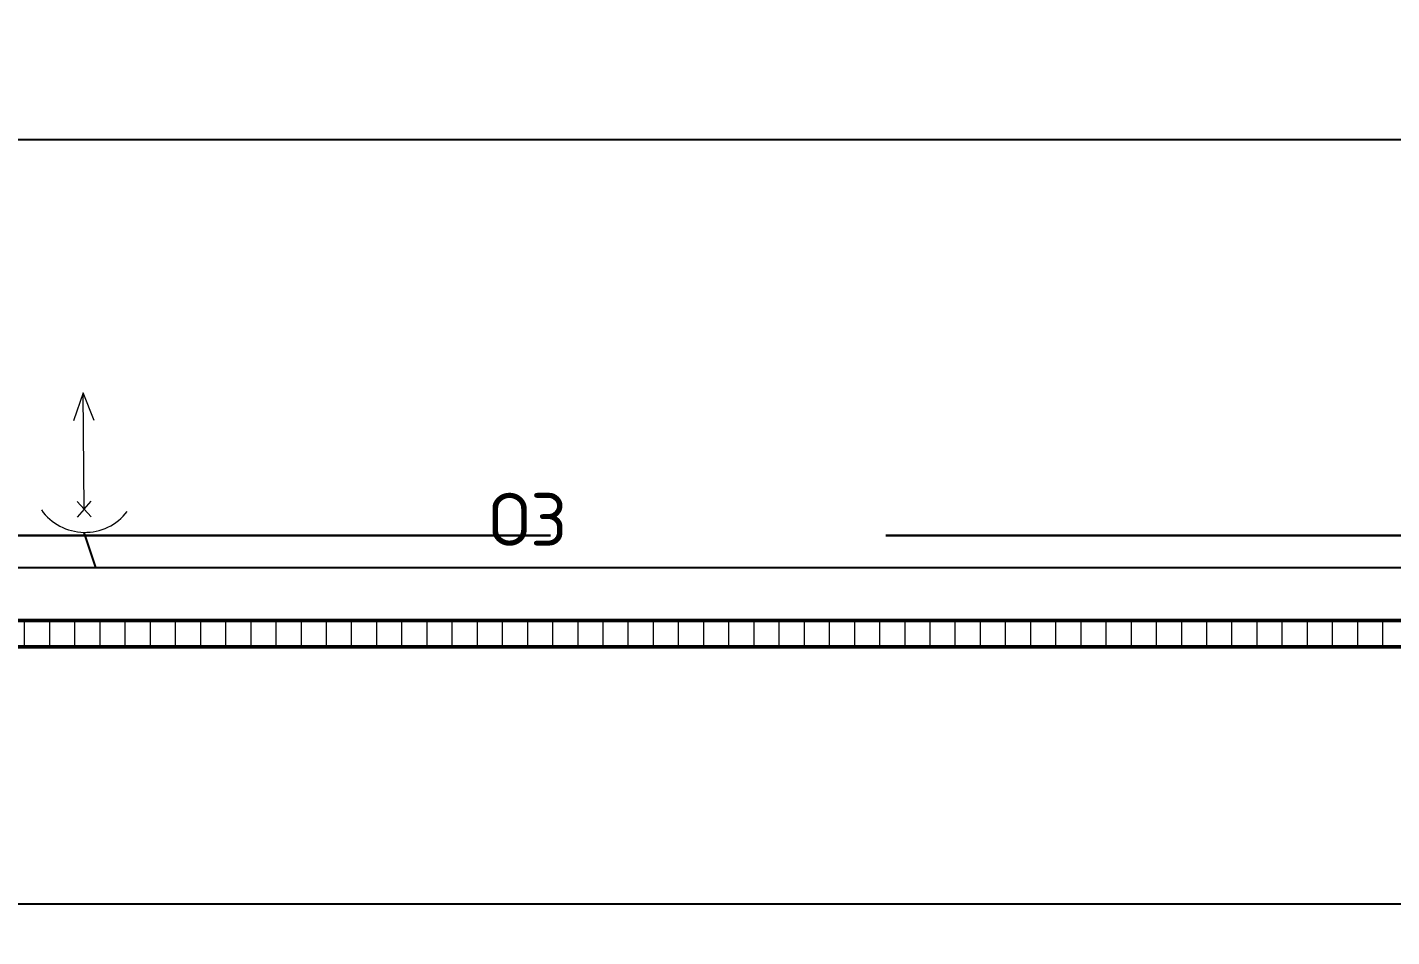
# Model space of a CAD drawing. Header units: millimetres. Extents: x -782 to 10910, y 3841 to 13237.
# Drawn here: x -583.3 to -531.6, y 4421.6 to 4456.1 of the extents above; entities that cross this region are included whole.
import ezdxf

# ---------------------------------------------------------------- set-up
doc = ezdxf.new("R2010")
doc.units = ezdxf.units.MM
doc.linetypes.add('штриховая2', pattern=[9.524999999999999, 6.349999999999999, -3.174999999999999])
doc.layers.add('1', color=7, linetype='Continuous')
doc.layers.add('красный', color=1, linetype='Continuous', lineweight=30)
doc.styles.add('2.5', font='isocpeur.ttf', dxfattribs={"height": 2})
doc.styles.add('Isocpeur', font='isocpeur.ttf')
doc.dimstyles.new('М500 стройгенп', dxfattribs={"dimtxt": 2, "dimasz": 2, "dimexe": 1.25, "dimexo": 0.625, "dimtad": 1, "dimlfac": 500, "dimtxsty": '2.5', "dimblk": 'ARCHTICK', "dimcen": 2.5, "dimadec": 0, "dimazin": 0, "dimtfac": 1, "dimtmove": 0, "dimatfit": 3, "dimfxl": 1, "dimarcsym": 0})

# ---------------------------------------------------------------- blocks, each defined once
blk = doc.blocks.new('_ArchTick')
at = {"color": 0, "linetype": 'ByBlock', "const_width": 0.15}
blk.add_lwpolyline([(-0.5, -0.5), (0.5, 0.5)], dxfattribs=at)
blk = doc.blocks.new('*D64')
at = {"color": 0, "lineweight": -2, "transparency": 16777216}
for p, q in [((-644.9461032466988, 4431.968296754376), (-644.9461032466988, 4421.607434472675)), ((-313.3534659884544, 4431.968296754378), (-313.3534659884544, 4421.607434472675)), ((-644.9461032466988, 4422.857434472675), (-313.3534659884544, 4422.857434472675))]:
    blk.add_line(p, q, dxfattribs=at)
at = {"layer": 'Defpoints', "color": 0, "lineweight": 20, "transparency": 16777216}
for p in [(-644.9461032466988, 4432.593296754376), (-313.3534659884544, 4432.593296754378), (-313.3534659884544, 4422.857434472675)]:
    blk.add_point(p, dxfattribs=at)
at = {"color": 0, "lineweight": -2, "transparency": 16777216, "xscale": 2, "yscale": 2, "zscale": 2, "rotation": 180}
blk.add_blockref('_ArchTick', (-644.9461032466988, 4422.857434472675), dxfattribs=at)
at = {"color": 0, "lineweight": -2, "transparency": 16777216, "xscale": 2, "yscale": 2, "zscale": 2}
blk.add_blockref('_ArchTick', (-313.3534659884544, 4422.857434472675), dxfattribs=at)
at = {"color": 0, "lineweight": 20, "transparency": 16777216, "insert": (-481.3426021138325, 4424.482434472675), "char_height": 2, "attachment_point": 5, "style": '2.5'}
blk.add_mtext('165000', dxfattribs=at)

msp = doc.modelspace()

# ---------------------------------------------------------------- hatches: boundary and pattern name
at = {"lineweight": 20}
h = msp.add_hatch(dxfattribs=at)
h.set_pattern_fill('ANSI31', color=256, scale=0.3, angle=45)
h.set_pattern_definition([(90, (-2824.641009548097, 1373.797206968949), (-0.9524999999999999, 1.665334536937735e-16), [])])
h.paths.add_polyline_path([(-313.3534659884535, 4706.536249929312), (-314.3534659884535, 4706.536249929312), (-644.9461032466984, 4706.536249929312), (-643.9461032466988, 4705.536249929311), (-314.3534659884535, 4705.536249929312)])
h.paths.add_polyline_path([(-314.3534659884535, 4433.593296754378), (-643.9461032466988, 4433.593296754378), (-644.9461032466988, 4432.593296754376), (-313.3534659884544, 4432.593296754378)])

# ---------------------------------------------------------------- linework, layer by layer
at = {"color": 5, "lineweight": 25}
msp.add_line((-638.9461032466988, 4451.807408190056), (-440.5843589932647, 4451.807408190056), dxfattribs=at)
at = {"linetype": 'штриховая2', "lineweight": 30, "ltscale": 4}
msp.add_line((-588.8957088987518, 4436.807408190056), (-388.9461032466988, 4436.807408190056), dxfattribs=at)
at = {"color": 1, "lineweight": 25}
for p, q in [((-581.1669401378235, 4436.927998199188), (-580.7239979697929, 4435.593293421044)), ((-614.3930483779022, 4435.593293421044), (-363.2543224828587, 4435.593293421045))]:
    msp.add_line(p, q, dxfattribs=at)
at = {"color": 240, "lineweight": 20, "true_color": 0xed1f24}
msp.add_line((-614.3930483779022, 4435.593293421044), (-581.9332624925382, 4435.593293421044), dxfattribs=at)
at = {"lineweight": 50}
msp.add_line((-313.3534659884544, 4432.593296754378), (-644.9461032466988, 4432.593296754376), dxfattribs=at)
msp.add_lwpolyline([(-314.3534659884535, 4456.807408190056), (-314.3534659884535, 4433.593296754378), (-643.9461032466988, 4433.593296754378), (-643.9461032466988, 4705.536249929311), (-314.3534659884535, 4705.536249929312), (-314.3534659884535, 4680.807408190056)], dxfattribs=at)
at = {"layer": 'красный', "color": 1, "lineweight": 20}
for p, q in [((-581.1902806609742, 4442.21484116251), (-581.5562041950207, 4441.155885918825)), ((-580.7788657386404, 4441.162171333382), (-581.1902806609742, 4442.21484116251)), ((-581.1546234441748, 4437.804992668983), (-581.1902806609742, 4442.21484116251)), ((-581.1546234441748, 4437.804992668983), (-581.4230130209853, 4438.098839762468)), ((-581.1546234441748, 4437.804992668983), (-581.418226252953, 4437.50684398376)), ((-581.1546234441748, 4437.804992668983), (-580.8910206354108, 4438.103141354164)), ((-581.1546234441748, 4437.804992668983), (-580.8862338673753, 4437.511145575544))]:
    msp.add_line(p, q, dxfattribs=at)
msp.add_arc((-581.1270472700012, 4438.946671914545), 2.019067856704793, 215.2743623709217, 322.4613831686625, dxfattribs=at)

# ---------------------------------------------------------------- texts
at = {"layer": '1', "insert": (-565.8270745290456, 4438.418957476336), "char_height": 2, "width": 335.5199764857193, "attachment_point": 1, "style": 'Isocpeur'}
msp.add_mtext('ОЗ', dxfattribs=at)

# ---------------------------------------------------------------- dimensions: what is measured, and where the dimension line sits
at = {"lineweight": 20}
dim = msp.add_linear_dim(base=(-313.3534659884544, 4422.857434472675), p1=(-644.9461032466988, 4432.593296754376), p2=(-313.3534659884544, 4432.593296754378), text='165000', dimstyle='М500 стройгенп', dxfattribs=at)
dim.commit()
dim.dimension.update_dxf_attribs({"geometry": '*D64', "text_midpoint": (-481.3426021138325, 4422.857434472675), "dimtype": 160})

doc.saveas('drawing.dxf')
